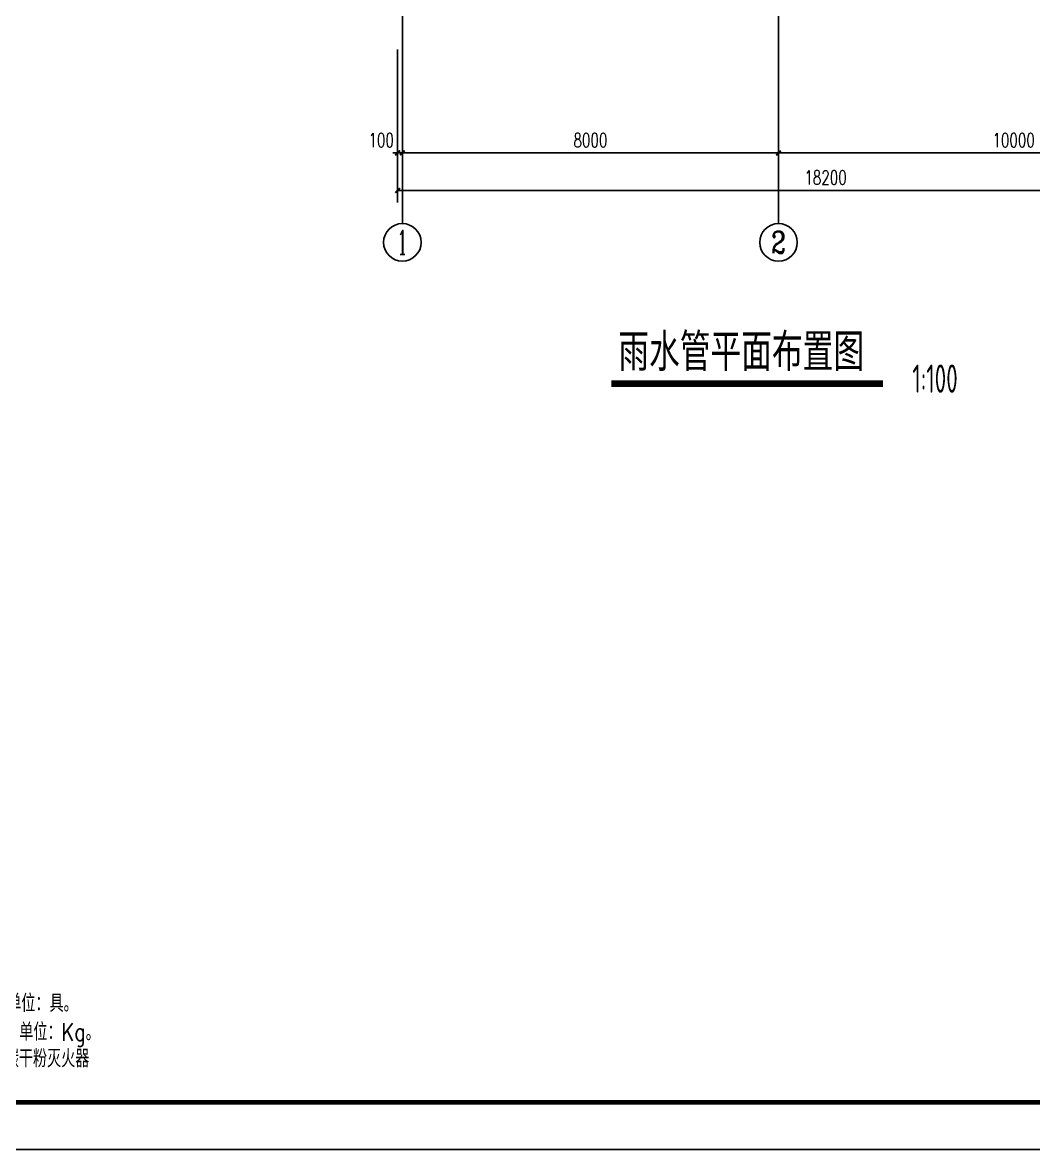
# Model space of a CAD drawing. Extents: x 5026138 to 10158928, y -750500 to -363337.
# Drawn here: x 5099876 to 5121375, y -422737 to -398784 of the extents above; entities that cross this region are included whole.
import ezdxf
from ezdxf.enums import TextEntityAlignment as Align

# ---------------------------------------------------------------- set-up
doc = ezdxf.new("R2010")
doc.units = 0
doc.header["$LTSCALE"] = 1000
doc.header["$MEASUREMENT"] = 0
doc.linetypes.add('DOTE', pattern=[2.42, 2, -0.2, 0.02, -0.2])
doc.layers.get('0').update_dxf_attribs({"linetype": 'CONTINUOUS'})
doc.layers.get('Defpoints').update_dxf_attribs({"linetype": 'CONTINUOUS'})
for name, color, linetype in [('AXIS', 3, 'CONTINUOUS'), ('AXIS_TEXT', 7, 'CONTINUOUS'), ('DIM_SYMB', 3, 'CONTINUOUS'), ('DOTE', 252, 'CONTINUOUS'), ('PUB_TEXT', 7, 'CONTINUOUS'), ('PUB_TITLE', 4, 'CONTINUOUS'), ('TEXT_给水', 7, 'CONTINUOUS')]:
    doc.layers.add(name, color=color, linetype=linetype)
doc.styles.add('_HZTXT', font='txt.shx', dxfattribs={"width": 0.8, "bigfont": 'HZTXT.shx'})
doc.styles.add('_TCH_AXIS', font='COMPLEX', dxfattribs={"bigfont": 'GBCBIG'})
doc.styles.add('_TCH_DIM_T3', font='SIMPLEX', dxfattribs={"width": 0.705882, "bigfont": 'GBCBIG'})
doc.styles.add('COMPLEX', font='COMPLEX')
doc.styles.add('sceie', font='sceie.shx', dxfattribs={"width": 0.7, "bigfont": 'sceic.shx'})
doc.dimstyles.new('_TCH_ARCH&&100', dxfattribs={"dimtxt": 297.5, "dimasz": 100, "dimexe": 250, "dimexo": 300, "dimgap": 126.25, "dimtad": 1, "dimdec": 0, "dimzin": 0, "dimdsep": 46, "dimtxsty": '_TCH_DIM_T3', "dimblk": 'ARCHTICK', "dimcen": 0.09, "dimclrt": 7, "dimazin": 2, "dimtfac": 1, "dimtdec": 0, "dimtix": 1, "dimtmove": 2, "dimatfit": 3, "dimfxl": 0, "dimtolj": 1, "dimtzin": 0, "dimarcsym": 0})

# ---------------------------------------------------------------- blocks, each defined once
blk = doc.blocks.new('_ArchTick')
at = {"color": 0, "linetype": 'ByBlock', "const_width": 0.4}
blk.add_lwpolyline([(-0.5, -0.5), (0.5, 0.5)], dxfattribs=at)
blk = doc.blocks.new('*D363')
at = {"layer": 'AXIS', "color": 0, "lineweight": -2}
for p, q in [((5107853, -399356), (5107853, -401806)), ((5107953, -399356), (5107953, -401806)), ((5107853, -401556), (5107753, -401556)), ((5107853, -401556), (5107953, -401556)), ((5107953, -401556), (5108053, -401556))]:
    blk.add_line(p, q, dxfattribs=at)
at = {"layer": 'Defpoints', "color": 0}
for p in [(5107853, -399056), (5107953, -399056), (5107953, -401556)]:
    blk.add_point(p, dxfattribs=at)
at = {"layer": 'AXIS', "color": 0, "lineweight": -2, "xscale": 100, "yscale": 100, "zscale": 100}
blk.add_blockref('_ArchTick', (5107853, -401556), dxfattribs=at)
at = {"layer": 'AXIS', "color": 0, "lineweight": -2, "xscale": 100, "yscale": 100, "zscale": 100, "rotation": 180}
blk.add_blockref('_ArchTick', (5107953, -401556), dxfattribs=at)
at = {"layer": 'AXIS', "color": 7, "insert": (5107503, -401281), "char_height": 297.5, "attachment_point": 5, "style": '_TCH_DIM_T3'}
blk.add_mtext('\\A1;100', dxfattribs=at)
blk = doc.blocks.new('*D364')
at = {"layer": 'AXIS', "color": 0, "lineweight": -2}
for p, q in [((5107953, -399356), (5107953, -401806)), ((5115953, -399356), (5115953, -401806)), ((5107953, -401556), (5115953, -401556))]:
    blk.add_line(p, q, dxfattribs=at)
at = {"layer": 'Defpoints', "color": 0}
for p in [(5107953, -399056), (5115953, -399056), (5115953, -401556)]:
    blk.add_point(p, dxfattribs=at)
at = {"layer": 'AXIS', "color": 0, "lineweight": -2, "xscale": 100, "yscale": 100, "zscale": 100, "rotation": 180}
blk.add_blockref('_ArchTick', (5107953, -401556), dxfattribs=at)
at = {"layer": 'AXIS', "color": 0, "lineweight": -2, "xscale": 100, "yscale": 100, "zscale": 100}
blk.add_blockref('_ArchTick', (5115953, -401556), dxfattribs=at)
at = {"layer": 'AXIS', "color": 7, "insert": (5111953, -401281), "char_height": 297.5, "attachment_point": 5, "style": '_TCH_DIM_T3'}
blk.add_mtext('\\A1;8000', dxfattribs=at)
blk = doc.blocks.new('*D365')
at = {"layer": 'AXIS', "color": 0, "lineweight": -2}
for p, q in [((5115953, -399356), (5115953, -401806)), ((5125953, -399356), (5125953, -401806)), ((5115953, -401556), (5125953, -401556))]:
    blk.add_line(p, q, dxfattribs=at)
at = {"layer": 'Defpoints', "color": 0}
for p in [(5115953, -399056), (5125953, -399056), (5125953, -401556)]:
    blk.add_point(p, dxfattribs=at)
at = {"layer": 'AXIS', "color": 0, "lineweight": -2, "xscale": 100, "yscale": 100, "zscale": 100, "rotation": 180}
blk.add_blockref('_ArchTick', (5115953, -401556), dxfattribs=at)
at = {"layer": 'AXIS', "color": 0, "lineweight": -2, "xscale": 100, "yscale": 100, "zscale": 100}
blk.add_blockref('_ArchTick', (5125953, -401556), dxfattribs=at)
at = {"layer": 'AXIS', "color": 7, "insert": (5120953, -401281), "char_height": 297.5, "attachment_point": 5, "style": '_TCH_DIM_T3'}
blk.add_mtext('\\A1;10000', dxfattribs=at)
blk = doc.blocks.new('*D367')
at = {"layer": 'AXIS', "color": 0, "lineweight": -2}
for p, q in [((5107853, -399356), (5107853, -402606)), ((5126053, -399356), (5126053, -402606)), ((5107853, -402356), (5126053, -402356))]:
    blk.add_line(p, q, dxfattribs=at)
at = {"layer": 'Defpoints', "color": 0}
for p in [(5107853, -399056), (5126053, -399056), (5126053, -402356)]:
    blk.add_point(p, dxfattribs=at)
at = {"layer": 'AXIS', "color": 0, "lineweight": -2, "xscale": 100, "yscale": 100, "zscale": 100, "rotation": 180}
blk.add_blockref('_ArchTick', (5107853, -402356), dxfattribs=at)
at = {"layer": 'AXIS', "color": 0, "lineweight": -2, "xscale": 100, "yscale": 100, "zscale": 100}
blk.add_blockref('_ArchTick', (5126053, -402356), dxfattribs=at)
at = {"layer": 'AXIS', "color": 7, "insert": (5116953, -402081), "char_height": 297.5, "attachment_point": 5, "style": '_TCH_DIM_T3'}
blk.add_mtext('\\A1;18200', dxfattribs=at)
blk = doc.blocks.new('_AXISO')
blk.add_circle((0, 0), 0.5)
at = {"layer": 'AXIS_TEXT', "style": 'COMPLEX', "width": 1.041667}
blk.add_attdef('A', text='', height=0.56, dxfattribs=at).set_placement((-0.25, -0.28), (0.25, -0.28), align=Align.FIT)

msp = doc.modelspace()

# ---------------------------------------------------------------- linework, layer by layer
at = {"layer": 'AXIS', "color": 0}
for p, q in [((5107953, -399056.3), (5107953, -403056.3)), ((5115953, -399056.3), (5115953, -403056.3))]:
    msp.add_line(p, q, dxfattribs=at)
at = {"layer": 'DIM_SYMB', "const_width": 140}
msp.add_lwpolyline([(5112396.5, -406462.3), (5118175.5, -406462.3)], dxfattribs=at)
at = {"layer": 'DOTE', "linetype": 'DOTE'}
for p, q in [((5107953, -399056.3), (5107953, -372056.3)), ((5115953, -399056.3), (5115953, -372056.3))]:
    msp.add_line(p, q, dxfattribs=at)
at = {"layer": 'PUB_TITLE', "color": 4}
msp.add_lwpolyline([(5058774.6, -422737.3), (5142874.6, -422737.3), (5142874.6, -363337.3), (5058774.6, -363337.3)], close=True, dxfattribs=at)
at = {"layer": 'PUB_TITLE', "color": 4, "const_width": 100}
msp.add_lwpolyline([(5061274.6, -421737.3), (5141874.6, -421737.3), (5141874.6, -364337.3), (5061274.6, -364337.3)], close=True, dxfattribs=at)

# ---------------------------------------------------------------- block references
at = {"layer": 'AXIS', "color": 0}
ref = msp.add_blockref('_AXISO', (5107953, -403456.3), dxfattribs=dict(at, xscale=800, yscale=800, zscale=800))
ref.add_attrib('A', '1', dxfattribs={"layer": 'AXIS_TEXT', "color": 0, "height": 514.7, "style": '_TCH_AXIS'}).set_placement((5107842.7, -403713.6), (5108063.3, -403713.6), align=Align.FIT)
ref = msp.add_blockref('_AXISO', (5115953, -403456.3), dxfattribs=dict(at, xscale=800, yscale=800, zscale=800))
ref.add_attrib('A', '2', dxfattribs={"layer": 'AXIS_TEXT', "color": 0, "height": 465.9, "style": '_TCH_AXIS'}).set_placement((5115797.7, -403689.2), (5116108.3, -403689.2), align=Align.FIT)

# ---------------------------------------------------------------- texts
at = {"style": '_HZTXT', "width": 0.8}
for s, p in [('灭火器数量。单位：具。 ', (5097749.2, -419816.2)), ('灭火剂充装量。单位：Kg。', (5097705.7, -420425.9)), ('手提式二氧化碳干粉灭火器', (5097697.1, -420992.1))]:
    msp.add_text(s, height=375, dxfattribs=at).set_placement(p)
at = {"layer": 'PUB_TEXT', "style": 'sceie', "width": 0.7}
msp.add_text('1:100', height=600, dxfattribs=at).set_placement((5118799.5, -406653))
at = {"layer": 'TEXT_给水', "color": 4, "linetype": 'Continuous', "style": 'sceie', "width": 0.86}
msp.add_text('雨水管平面布置图', height=800, dxfattribs=at).set_placement((5112545.2, -406191.6))

# ---------------------------------------------------------------- dimensions: what is measured, and where the dimension line sits
at = {"layer": 'AXIS', "color": 0}
dim = msp.add_linear_dim(base=(5107953, -401556.3), p1=(5107853, -399056.3), p2=(5107953, -399056.3), angle=0, dimstyle='_TCH_ARCH&&100', dxfattribs=at)
dim.commit()
dim.dimension.update_dxf_attribs({"geometry": '*D363', "text_midpoint": (5107503, -401281.3), "dimtype": 161})
for p1, p2, distance, picture, middle in [((5107853, -399056.3), (5126053, -399056.3), -3300, '*D367', (5116953, -402081.3)), ((5107953, -399056.3), (5115953, -399056.3), -2500, '*D364', (5111953, -401281.3)), ((5115953, -399056.3), (5125953, -399056.3), -2500, '*D365', (5120953, -401281.3))]:
    dim = msp.add_aligned_dim(p1=p1, p2=p2, distance=distance, dimstyle='_TCH_ARCH&&100', dxfattribs=at)
    dim.commit()
    dim.dimension.update_dxf_attribs({"geometry": picture, "text_midpoint": middle})

doc.saveas('drawing.dxf')
